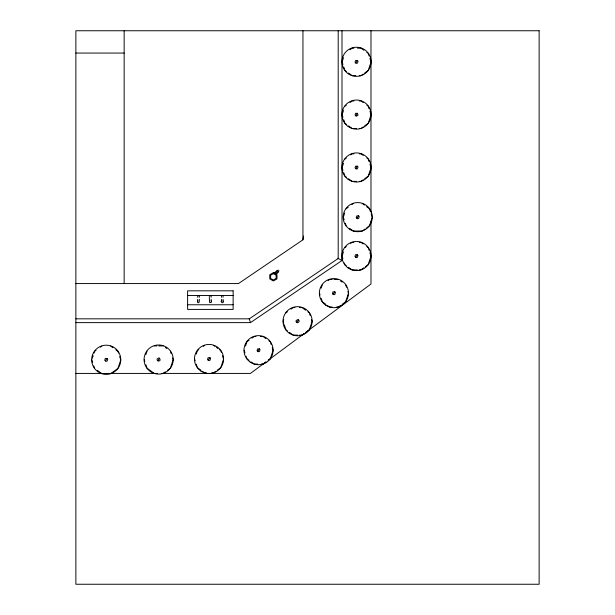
<?xml version="1.0" encoding="UTF-8"?>
<svg xmlns="http://www.w3.org/2000/svg" width="615" height="615" viewBox="0 0 615 615"><rect width="100%" height="100%" fill="white"/><g stroke="black" fill="none" stroke-linecap="round" stroke-linejoin="round"><path stroke-width="0.92" d="M75.868 283.577L238.474 283.577L302.949 239.812L303.487 236.014M92.373 358.184L93.203 355.639M94.034 353.087L94.587 351.388L96.032 350.342M145.901 354.571L147.008 351.173M196.293 354.032L197.4 350.635L198.845 349.581M245.531 346.068L246.907 341.825L249.083 340.249M342.678 60.224L343.508 57.672M342.678 113.037L343.508 110.485M283.738 319.654L283.184 321.353L283.738 323.052M342.678 165.904L343.508 163.359M344.707 213.028L343.331 217.28L344.154 219.832M321.184 288.166L322.291 284.76M343.447 251.904L342.063 256.147L342.893 258.7M199.529 301.734L198.453 302.818L197.692 302.503L197.692 300.973M211.452 301.289L211.137 302.503L209.607 302.503L209.292 297.391M223.368 301.289L223.053 302.503L222.292 302.818L221.215 301.734L221.531 300.973M197.692 299.359L197.692 300.881M211.137 300.881L211.137 299.359M221.531 299.359L221.531 300.881M223.053 300.881L223.053 299.359M199.214 297.322L199.529 296.568L198.453 295.492L197.692 295.807L197.692 297.322M209.292 296.553L209.607 295.8L211.137 295.8L211.137 297.314M223.053 297.268L223.053 295.754L222.292 295.438L221.531 295.754L221.531 297.268M105.273 361.051L107.164 358.453L107.748 359.252L107.164 361.051L106.218 361.359L104.688 360.244L105.273 358.453L107.164 358.453M355.578 63.084L357.461 60.485L358.045 61.285L357.461 63.084L356.523 63.391L354.993 62.276L355.578 60.485L357.461 60.485M157.694 360.828L159.585 358.23L158.639 357.922L157.109 359.037L157.109 360.029L158.639 361.136L159.585 360.828L160.169 360.029L159.585 358.23M355.578 115.897L357.461 113.298L358.045 115.09L356.523 116.204L354.993 115.09L355.578 113.298L357.461 113.298M208.093 360.29L209.976 357.692L210.561 358.499L209.976 360.29L209.031 360.598L207.509 359.491L208.093 357.692L209.976 357.692M355.578 168.764L357.461 166.165L358.045 166.972L357.461 168.764L356.523 169.071L354.993 167.964L355.578 166.165L357.461 166.165M257.6 351.48L259.492 348.882L260.068 349.681L259.492 351.48L258.546 351.788L257.016 350.681L257.6 348.882L259.492 348.882M356.777 218.44L358.668 215.842L359.252 216.641L358.668 218.44L357.722 218.748L356.193 217.633L356.777 215.842L358.668 215.842M296.63 322.514L298.521 319.915L299.105 320.723L299.105 321.714L297.575 322.821L296.053 321.714L296.053 320.723L297.575 319.608L298.521 319.915M355.516 257.316L357.407 254.71L357.984 255.517L357.407 257.316L356.462 257.616L354.932 256.509L355.516 254.71L357.407 254.71M332.976 294.424L334.868 291.825L335.452 292.625L334.868 294.424L333.922 294.731L332.4 293.616L332.976 291.825L334.868 291.825M274.328 273.206L277.173 270.362M278.188 270.07L274.705 273.552L274.505 273.022L275.997 274.451L278.741 271.707M275.712 274.006L278.972 270.746M265.826 362.027L250.474 373.42L161.253 373.42M305.74 332.408L370.983 283.999L370.983 221.646M349.95 49.746L352.118 48.17L353.902 48.17M363.219 74.092L361.051 75.668L359.268 75.668M364.664 73.047L368.277 70.418L371.037 61.923L369.938 58.517M344.884 106.234L346.33 105.188M349.95 102.559L352.118 100.983L353.902 100.983M363.219 126.905L361.051 128.481L359.268 128.481M364.664 125.86L368.277 123.231L371.037 114.736L369.938 111.338M344.884 159.108L346.33 158.055M350.673 154.903L352.118 153.858L353.902 153.858M100.368 347.191L101.813 346.137M363.219 179.78L361.051 181.356L359.268 181.356M364.664 178.727L368.277 176.105L371.037 167.603L369.938 164.205M346.091 208.785L348.259 207.209M351.872 204.58L353.318 203.527M163.167 373.42L165.335 371.844M167.511 370.268L170.401 368.162L173.161 359.667L172.607 357.968M203.181 346.43L204.626 345.384M365.141 228.926L362.25 231.025L353.318 231.025L349.704 228.403M366.594 227.881L369.484 225.774L372.244 217.28L371.137 213.882M344.823 247.653L346.276 246.6M350.612 243.448L352.057 242.402L353.84 242.402M328.072 280.563L329.517 279.51L332.2 279.51M285.944 312.858L287.389 311.805M291.003 309.176L293.171 307.608L294.962 307.608M251.973 338.142L254.141 336.566L255.925 336.566M215.734 371.306L213.566 372.882L211.775 372.882M217.18 370.253L220.793 367.632L223.553 359.129L222.446 355.731M363.88 267.802L360.99 269.9L359.206 269.9M365.325 266.749L368.216 264.65L370.983 256.147L369.876 252.75M340.625 305.44L338.458 307.008L336.666 307.008M342.071 304.387L345.684 301.757L348.444 293.263L347.89 291.564M305.724 332.477L309.337 329.848L312.097 321.353L311.544 319.654M265.964 361.966L263.074 364.072L261.29 364.072M75.868 322.629L250.474 322.629L342.002 260.506L342.002 30.75M198.837 301.043L199.529 300.12L199.214 299.359M357.476 48.17L361.051 48.17L363.942 50.269M75.868 53.059L124.153 53.059M355.693 75.668L352.118 75.668L348.505 73.047M359.268 100.983L361.051 100.983L363.219 102.559M356.585 128.481L352.118 128.481L348.505 125.86M359.268 153.858L361.051 153.858L363.219 155.434M356.585 181.356L352.118 181.356L348.505 178.727M359.206 242.402L360.99 242.402L363.158 243.978M357.415 269.9L352.057 269.9L348.444 267.271M333.983 279.51L338.458 279.51M187.613 295.477L233.131 295.477M187.613 304.763L233.131 304.763M332.2 307.008L329.517 307.008L327.349 305.44M299.428 307.608L302.111 307.608L305.724 310.229M75.868 318.831L249.306 318.831L338.196 258.492L338.196 30.75M297.637 335.106L293.171 335.106L289.557 332.477M299.428 335.106L302.111 335.106L304.279 333.53L268.132 360.321L270.3 358.814L273.068 350.319L272.237 347.767M260.391 336.566L263.074 336.566M154.234 345.922L156.917 345.922M158.701 345.922L163.167 345.922M257.716 364.072L254.141 364.072L251.251 361.966M206.417 372.882L204.626 372.882L202.458 371.306M75.868 373.42L101.767 373.42M109.447 373.42L157.417 373.42M337.796 258.285L342.002 260.506M366.832 52.375L368.277 53.42L369.108 55.973M346.33 71.471L344.884 70.418L343.785 67.02M366.832 105.188L368.277 106.234L369.108 108.786M346.33 124.284L344.884 123.231L343.785 119.833M366.832 158.055L368.277 159.108L369.108 161.66M346.33 177.151L344.884 176.105L343.785 172.707M362.25 203.527L364.418 205.103M366.594 206.678L369.484 208.785L370.307 211.329M366.771 246.6L368.216 247.653L369.046 250.205M346.276 265.695L344.823 264.65L344.277 262.951M340.625 281.086L342.071 282.139M325.904 304.387L322.291 301.757L321.184 298.36M307.892 311.805L309.337 312.858L310.168 315.403M287.389 330.901L285.944 329.848L284.291 324.751M263.797 337.097L265.964 338.673M268.855 340.772L270.3 341.825L271.13 344.369M249.083 360.39L246.907 358.814L246.085 356.269M213.566 345.384L215.012 346.43M216.457 347.483L217.902 348.536M219.347 349.581L220.793 350.635L221.346 352.334M201.013 370.253L197.4 367.632L196.293 364.234M165.335 347.49L166.788 348.544M154.234 373.42L147.008 368.162L145.901 364.764M110.746 346.137L112.914 347.713M115.804 349.812L117.98 351.388L118.526 353.087M97.478 370.484L101.813 373.636L110.746 373.636L117.98 368.385L120.74 359.89L119.633 356.485M223.053 300.973L223.368 301.734M211.137 300.973L211.452 301.734M342.125 61.923L342.955 64.467M342.125 114.736L342.955 117.281M342.125 167.603L342.955 170.155M345.261 223.23L346.091 225.774M345.684 284.76L346.514 287.313M319.531 293.263L320.084 294.962M244.147 350.319L244.978 352.872M194.64 359.129L195.193 360.828M170.401 351.173L171.224 353.717M144.248 359.667L144.794 361.366M91.82 359.89L92.65 362.435M93.757 365.833L94.587 368.385M249.183 318.432L250.474 322.629M370.983 30.75L370.983 212.052M302.949 30.75L302.949 239.812M221.215 301.289L221.215 301.734M197.377 301.289L197.377 301.734M124.153 30.75L124.153 283.577M273.368 272.653L269.77 274.736L269.77 278.895L273.375 280.97L276.981 278.895L276.973 274.728L273.368 272.653M273.375 273.629L270.615 275.22L270.615 278.411L273.375 280.002L276.135 278.403L276.135 275.22L273.375 273.629M539.132 30.75L75.868 30.75L75.868 584.25L539.132 584.25L539.132 30.75M233.131 290.826L187.613 290.826L187.613 309.414L233.131 309.414L233.131 290.826M289.273 333.192A14.568 14.568 0 0 0 312.097 322.421A14.568 14.568 0 0 0 291.364 308.038A14.568 14.568 0 0 0 289.273 333.192M150.337 371.506A14.568 14.568 0 0 0 173.161 360.736A14.568 14.568 0 0 0 152.42 346.353A14.568 14.568 0 0 0 150.337 371.506M348.221 73.754A14.568 14.568 0 0 0 371.037 62.984A14.568 14.568 0 0 0 350.304 48.608A14.568 14.568 0 0 0 348.221 73.754M250.244 362.15A14.568 14.568 0 0 0 273.06 351.388A14.568 14.568 0 0 0 252.327 337.005A14.568 14.568 0 0 0 250.244 362.15M349.42 229.111A14.568 14.568 0 0 0 372.244 218.348A14.568 14.568 0 0 0 351.503 203.965A14.568 14.568 0 0 0 349.42 229.111M348.159 267.986A14.568 14.568 0 0 0 370.983 257.216A14.568 14.568 0 0 0 350.243 242.833A14.568 14.568 0 0 0 348.159 267.986M200.728 370.968A14.568 14.568 0 0 0 223.553 360.198A14.568 14.568 0 0 0 202.819 345.815A14.568 14.568 0 0 0 200.728 370.968M325.619 305.094A14.568 14.568 0 0 0 348.444 294.331A14.568 14.568 0 0 0 327.703 279.948A14.568 14.568 0 0 0 325.619 305.094M348.221 126.567A14.568 14.568 0 0 0 371.037 115.797A14.568 14.568 0 0 0 350.304 101.421A14.568 14.568 0 0 0 348.221 126.567M348.221 179.442A14.568 14.568 0 0 0 371.037 168.671A14.568 14.568 0 0 0 350.304 154.288A14.568 14.568 0 0 0 348.221 179.442M97.916 371.721A14.568 14.568 0 0 0 120.74 360.951A14.568 14.568 0 0 0 99.999 346.576A14.568 14.568 0 0 0 97.916 371.721"/></g></svg>
